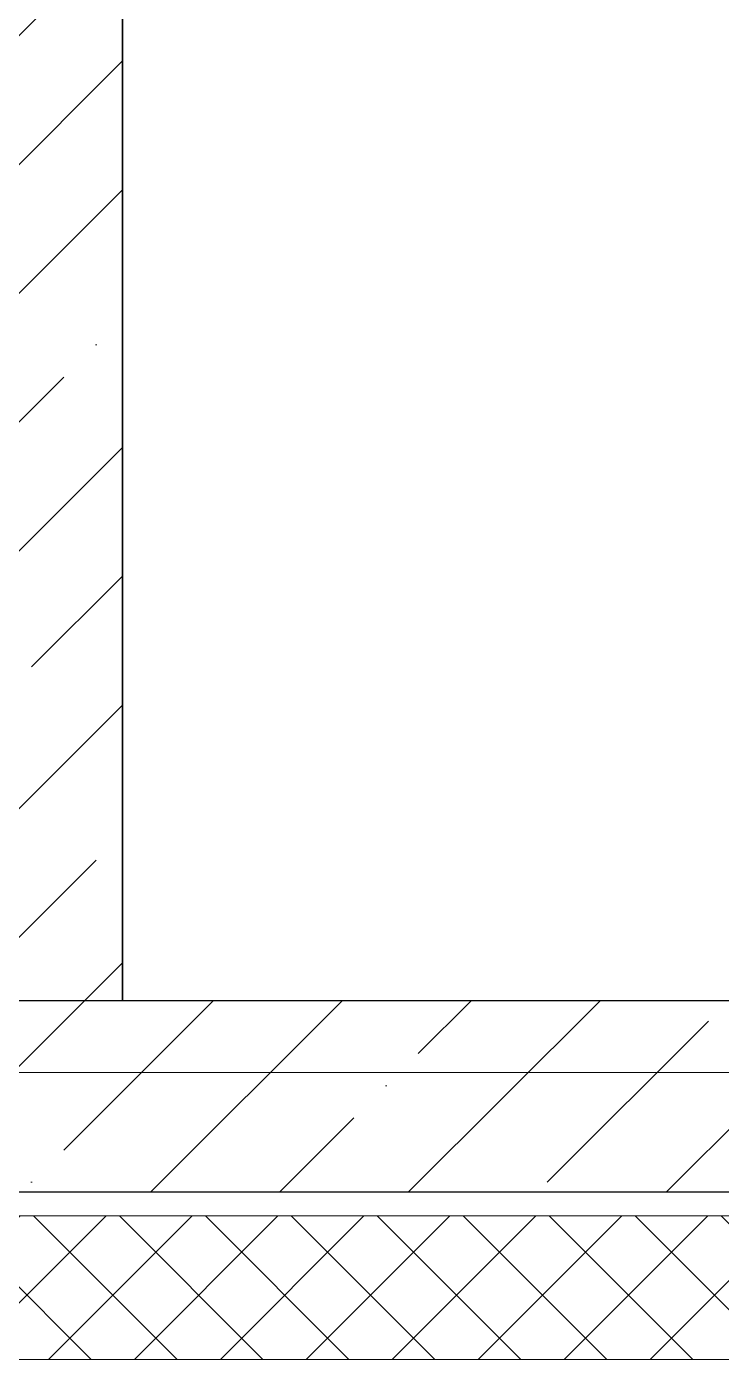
# Model space of a CAD drawing. Header units: metres. Extents: x -2111 to 158, y 19 to 1277.
# Drawn here: x 67.891 to 68.616, y 21.036 to 22.43 of the extents above; entities that cross this region are included whole.
import ezdxf

# ---------------------------------------------------------------- set-up
doc = ezdxf.new("R2010")
doc.units = ezdxf.units.M
doc.linetypes.add('Xref_level ST-8$0$DASHDOT', pattern=[25.4, 12.7, -6.35, 0, -6.35])
doc.layers.add('_5-1_Площадь помещений', color=2, linetype='Continuous', plot=False)
for name, color, linetype, lineweight in [('S-WALL-PATT', 7, 'Continuous', 0), ('Выноски', 7, 'Continuous', 15), ('Оси', 250, 'Xref_level ST-8$0$DASHDOT', 5), ('Стены штриховка', 7, 'Continuous', 9)]:
    doc.layers.add(name, color=color, linetype=linetype, lineweight=lineweight)
doc.layers.add('Лестницы', color=7, linetype='Continuous')

# ---------------------------------------------------------------- blocks, each defined once
blk = doc.blocks.new('*U34')
at = {"layer": 'S-WALL-PATT', "lineweight": 0, "true_color": 0x636466}
h = blk.add_hatch(dxfattribs=at)
h.set_pattern_fill('ANSI37', color=251, scale=20)
h.set_pattern_definition([(45, (0, 0), (-44.90128060534577, 44.90128060534577), []), (135, (0, 0), (-44.90128060534577, -44.90128060534576), [])])
h.paths.add_polyline_path([(-150, 0), (0, 0), (0, 3994.999999999985), (-150, 3994.999999999985)])
at = {"color": 0}
blk.add_lwpolyline([(-150, 0), (0, 0), (0, 3994.999999999984), (-150, 3994.999999999984)], close=True, dxfattribs=at)

msp = doc.modelspace()

# ---------------------------------------------------------------- hatches: boundary and pattern name
at = {"layer": 'Стены штриховка'}
h = msp.add_hatch(dxfattribs=at)
h.set_pattern_fill('ANSI35', color=256, scale=0.03)
h.set_pattern_definition([(45, (-64.61927968391865, 21.65925792223561), (-0.1347038418160373, 0.1347038418160373), []), (45, (-64.48457578391753, 21.65925792223561), (-0.1347038418160373, 0.1347038418160373), [0.2381250000000001, -0.04762500000000001, 0, -0.04762500000000001])])
h.paths.add_polyline_path([(68.65563292777551, 27.61146920132683), (65.5156329277761, 27.61146920132683), (64.8906329277761, 27.61146920132683), (64.8906329277761, 27.33646920132674), (65.090632927775, 27.33646920132674), (65.090632927775, 27.41146920132678), (65.5156329277761, 27.41146920132678), (68.65563292777551, 27.41146920132678)])
h.paths.add_polyline_path([(65.090632927775, 27.33646920132674), (64.8906329277761, 27.33646920132674), (64.8906329277761, 26.33646920132674), (65.090632927775, 26.33646920132674)])
h.paths.add_polyline_path([(67.99063292777646, 27.33646920132674), (67.79063292777573, 27.33646920132674), (67.79063292777573, 21.41146920132678), (67.99063292777646, 21.41146920132678)])
h.paths.add_polyline_path([(70.67563292777595, 27.61146920132683), (69.965632927775, 27.61146920132683), (69.96563292777319, 27.41146920132678), (70.63063292777224, 27.41146920132678), (70.63063292777224, 27.33646920132674), (70.67563292777595, 27.33646920132674)])
h.paths.add_polyline_path([(70.83063292777479, 27.61146920132683), (70.67563292777595, 27.61146920132683), (70.67563292777595, 27.33646920132674), (70.83063292777479, 27.33646920132674)])
h.paths.add_polyline_path([(70.83063292777479, 27.33646920132674), (70.67563292777595, 27.33646920132674), (70.67563292777595, 21.21146920132674), (70.83063292777479, 21.21146920132674), (70.83063292777479, 21.33646920132674), (70.83063292777479, 26.33646920132674)])
h.paths.add_polyline_path([(70.67563292777595, 27.33646920132674), (70.63063292777224, 27.33646920132674), (70.63063292777588, 26.33646920132674), (70.63063292777588, 21.41146920132678), (69.88063292777588, 21.41146920132678), (69.88063292777588, 21.21146920132674), (70.67563292777595, 21.21146920132674)])
h.paths.add_polyline_path([(68.68063292777515, 21.41146920132678), (65.590632927775, 21.41146920132678), (65.090632927775, 21.41146920132678), (65.090632927775, 22.73646920132683), (64.8906329277761, 22.73646920132683), (64.8906329277761, 21.33646920132674), (64.8906329277761, 21.21146920132674), (65.590632927775, 21.21146920132674), (68.68063292777515, 21.21146920132674)])
h.paths.add_polyline_path([(65.090632927775, 25.32646920132674), (64.8906329277761, 25.32646920132674), (64.8906329277761, 23.74646920132705), (65.090632927775, 23.74646920132705)])

# ---------------------------------------------------------------- linework, layer by layer
at = {"layer": '_5-1_Площадь помещений'}
msp.add_lwpolyline([(67.99063292777646, 27.41916695599207), (70.63063292777588, 27.41916695599207), (70.63063292777588, 21.41146920132678), (67.99063292777646, 21.41146920132678)], close=True, dxfattribs=at)
at = {"layer": 'Лестницы'}
msp.add_lwpolyline([(67.99063292777646, 27.41146920132678), (67.99063292777646, 21.41146920132678)], dxfattribs=at)
msp.add_lwpolyline([(65.090632927775, 22.73646920132683), (64.8906329277761, 22.73646920132683), (64.8906329277761, 21.33646920132674), (64.8906329277761, 21.21146920132674), (65.590632927775, 21.21146920132674), (68.68063292777515, 21.21146920132674), (68.68063292777515, 21.41146920132678), (65.590632927775, 21.41146920132678), (65.090632927775, 21.41146920132678)], close=True, dxfattribs=at)
at = {"layer": 'Оси'}
msp.add_line((71.88813894067474, 21.33646920132674), (48.74342079341477, 21.33646920132674), dxfattribs=at)

# ---------------------------------------------------------------- block references
at = {"layer": 'Выноски', "xscale": 0.001, "yscale": 0.001, "zscale": 0.001, "rotation": 90}
msp.add_blockref('*U34', (68.68063292777515, 21.18646920132687), dxfattribs=at)

doc.saveas('drawing.dxf')
